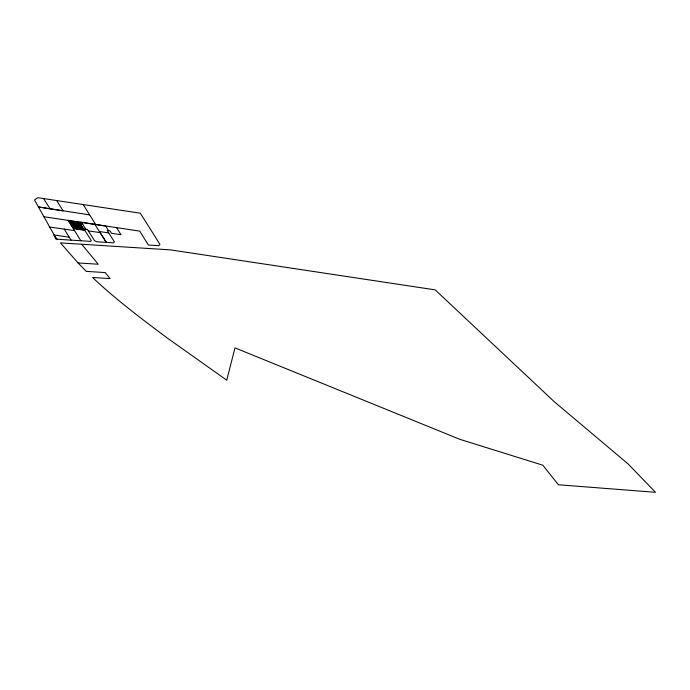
<?xml version="1.0" encoding="UTF-8"?>
<svg xmlns="http://www.w3.org/2000/svg" width="690" height="690" viewBox="0 0 690 690"><rect width="100%" height="100%" fill="white"/><g stroke="black" fill="none" stroke-linecap="round" stroke-linejoin="round"><path stroke-width="1.03" d="M116.567 227.64L120.983 234.704L111.538 233.332L109.995 230.9L107.2 230.486L114.428 241.888L113.574 242.828L96.635 241.75L94.496 240.638L87.371 229.408L83.887 228.89L91.278 240.56L90.545 241.362L55.959 239.171L55.053 237.498L55.597 237.532L34.5 199.945L37.691 197.685L140.312 213.193L159.933 244.355L158.7 245.692L148.341 245.028L139.751 231.115L43.668 216.712M78.048 262.942L86.267 271.377L105.165 272.576L110.141 278.588L92.546 277.475C115.989 299.607 141.829 319.022 167.636 338.281L226.725 380.173L234.997 347.881L459.825 439.314L542.823 465.215L558.408 484.751L655.5 492.315L628.193 464.016L554.303 401.744L435.174 289.869L170.525 249.884L60.453 242.897L78.048 262.942L98.247 264.227L81.705 244.243M49.292 226.976L74.546 230.607M69.388 222.482L82.774 224.431M71.139 224.215L81.187 225.682M71.087 225.147L82.067 226.751L84.37 230.305M75.59 226.518L79.074 227.027M72.855 226.881L82.904 228.347M76.512 227.95L73.028 227.441L71.605 225.225M79.997 228.459L83.481 228.968L82.058 226.751M99.403 231.538L108.735 232.901M88.294 230.874L100.085 232.599L106.329 242.363L94.832 224.379L81.334 222.206L85.853 229.184M89.648 214.883L38.321 206.94L63.083 210.873L56.709 200.557M94.832 224.379L105.596 225.992L108.606 230.693M69.267 237.231L53.604 234.859L57.356 239.257M67.974 220.257L73.287 228.597L84.827 230.374M80.661 222.111L82.084 224.336M78.919 221.861L80.342 224.078M77.177 221.602L78.6 223.827M80.316 226.493L81.739 228.718M80.851 229.304L77.711 224.405L73.528 223.793L76.676 228.692M75.434 221.352L76.857 223.569M78.574 226.242L80.506 229.253M73.692 221.093L75.115 223.319M71.95 220.843L73.373 223.06M75.089 225.734L77.021 228.744M70.208 220.584L71.631 222.81M73.347 225.475L74.77 227.7M68.465 220.334L69.888 222.551M43.574 198.573L50.129 208.811M83.197 204.559L95.669 224.509M64.187 229.08L71.079 240.129M73.287 228.597L80.842 240.75M80.299 224.302L70.259 222.836L73.744 228.261L83.783 229.727L80.299 224.302"/></g></svg>
